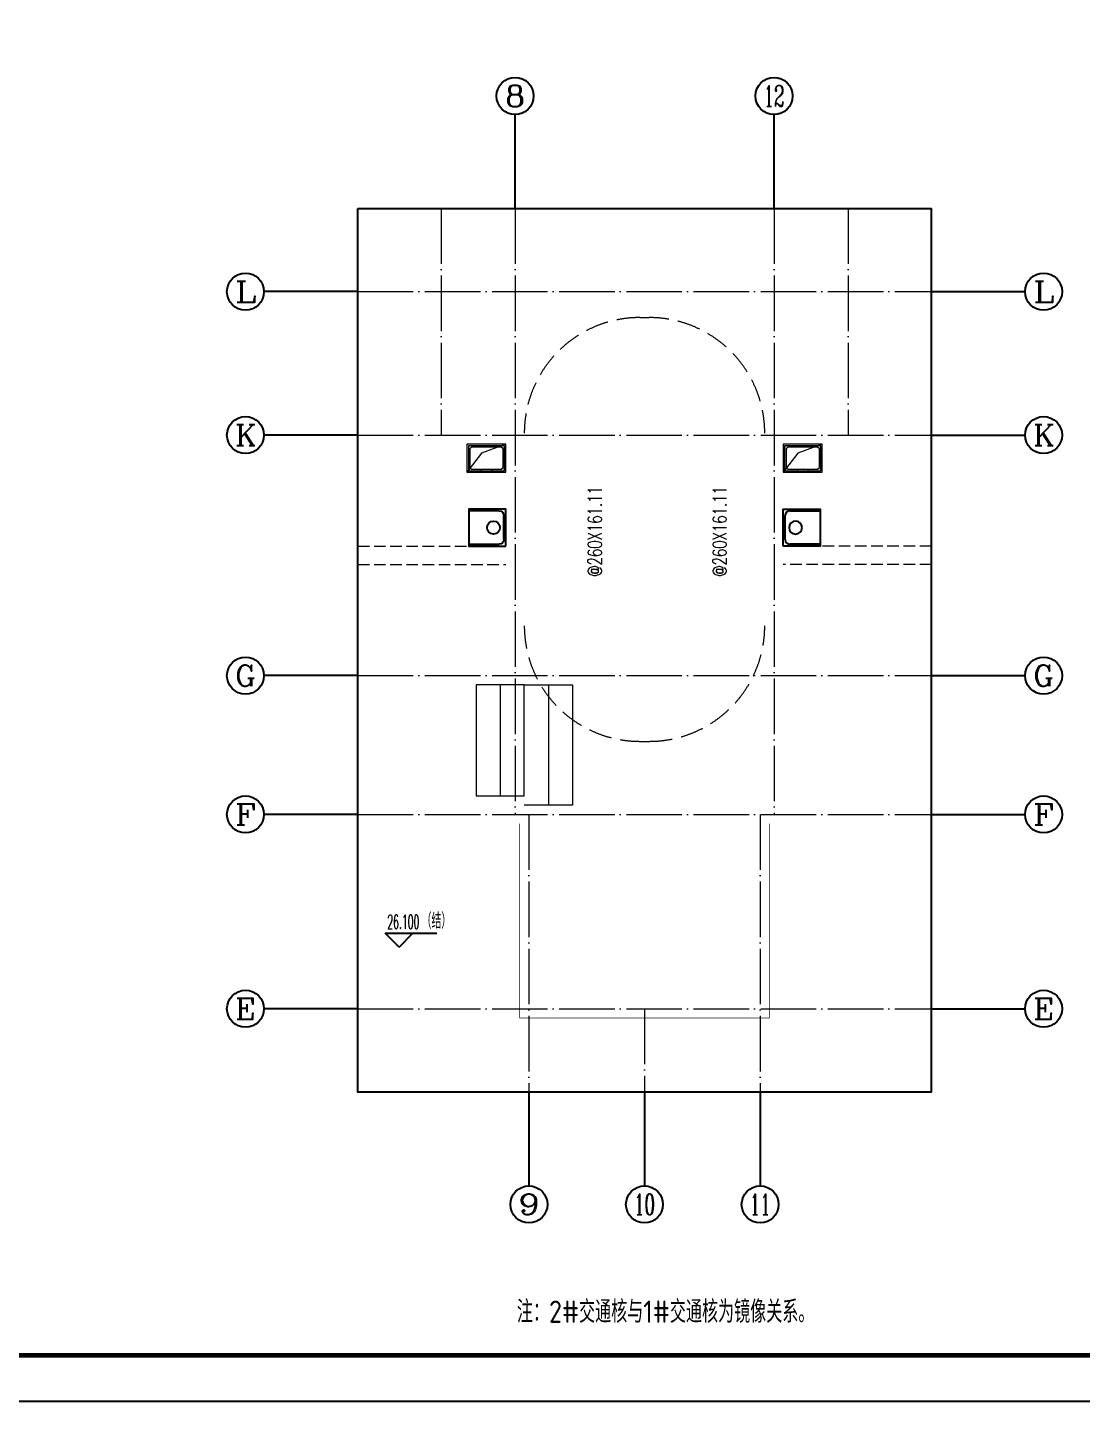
# Model space of a CAD drawing. Extents: x 27938 to 725830, y -209821 to 1628073.
# Drawn here: x 415055 to 426452, y -4910 to 9940 of the extents above; entities that cross this region are included whole.
import ezdxf
from ezdxf.enums import TextEntityAlignment as Align

# ---------------------------------------------------------------- set-up
doc = ezdxf.new("R2010")
doc.units = 0
doc.header["$LTSCALE"] = 1000
doc.header["$MEASUREMENT"] = 0
doc.linetypes.add('DASH', pattern=[0.35, 0.25, -0.1])
doc.linetypes.add('DOTE', pattern=[2.42, 2, -0.2, 0.02, -0.2])
for name, color, linetype in [('$RECOVER_210609100354-0', 7, 'Continuous'), ('AXIS', 3, 'Continuous'), ('AXIS_TEXT', 4, 'Continuous'), ('DIM_ELEV', 3, 'Continuous'), ('PUB_TEXT', 4, 'Continuous'), ('图框', 140, 'Continuous'), ('管', 193, 'Continuous')]:
    doc.layers.add(name, color=color, linetype=linetype)
for name, color, linetype, lineweight in [('DOTE', 19, 'DOTE', 9), ('LVTRY', 1, 'Continuous', 13), ('PUB_HATCH', 8, 'Continuous', 9), ('STAIR', 2, 'Continuous', 18), ('WINDOW', 144, 'Continuous', 15), ('立面-洞口示意', 152, 'Continuous', 13)]:
    doc.layers.add(name, color=color, linetype=linetype, lineweight=lineweight)
doc.layers.add('yichutu', color=7, linetype='Continuous', true_color=0xffffff, plot=False)
doc.styles.add('_TCH_AXIS', font='COMPLEX', dxfattribs={"bigfont": 'GBCBIG'})
doc.styles.add('_TCH_DIM', font='SIMPLEX.shx', dxfattribs={"width": 0.7, "bigfont": 'GBCBIG.shx'})
doc.styles.add('COMPLEX', font='COMPLEX')
doc.styles.get("Standard").update_dxf_attribs({"font": 'gbenor.shx', "bigfont": 'gbcbig.shx'})

# ---------------------------------------------------------------- blocks, each defined once
blk = doc.blocks.new('A$C1BAD4CCC')
at = {"layer": 'PUB_HATCH'}
blk.add_hatch(color=256, dxfattribs=at).paths.add_polyline_path([(15, -15), (15, -285), (155, -285), (155, -270), (50, -270), (30, -250), (30, -50), (50, -30), (370, -30), (390, -50), (390, -250), (370, -270), (265, -270), (265, -285), (405, -285), (405, -15)])
at = {"layer": 'LVTRY', "color": 1}
for p, q in [((155, -270), (155, -285)), ((265, -270), (265, -285))]:
    blk.add_line(p, q, dxfattribs=at)
for points in [[(420, 0), (0, 0), (0, -300), (420, -300)], [(405, -15), (15, -15), (15, -285), (405, -285)], [(50, -270), (370, -270), (390, -250), (390, -50), (370, -30), (50, -30), (30, -50), (30, -250), (50, -270)]]:
    blk.add_lwpolyline(points, close=True, dxfattribs=at)
at = {"layer": '立面-洞口示意'}
blk.add_lwpolyline([(420, 0), (156, -94), (0, -300)], dxfattribs=at)
blk = doc.blocks.new('A$C3EB2330C')
at = {"layer": '管'}
for p, q in [((0, 380), (330, 380)), ((380, 330), (380, 70)), ((330, 20), (0, 20))]:
    blk.add_line(p, q, dxfattribs=at)
blk.add_lwpolyline([(400, 400), (400, 0), (0, 0), (0, 400)], close=True, dxfattribs=at)
for centre, start, end in [((330, 330), 0, 90), ((330, 70), 270, 360)]:
    blk.add_arc(centre, 50, start, end, dxfattribs=at)
blk.add_ellipse((267, 200), major_axis=(-49.5, -49.5), ratio=1, start_param=-0.785398, end_param=5.497787, dxfattribs=at)
blk = doc.blocks.new('yct-841-594-84100-59399.9999999999-100-1000.0')
at = {"layer": 'yichutu', "color": 7, "true_color": 0xffffff}
blk.add_lwpolyline([(0, 0), (0, 59400), (84100, 59400), (84100, 0)], close=True, dxfattribs=at)
blk = doc.blocks.new('_AXISO')
blk.add_circle((0, 0), 0.5)
at = {"layer": 'AXIS_TEXT', "style": 'COMPLEX', "width": 1.041667}
blk.add_attdef('A', text='', height=0.56, dxfattribs=at).set_placement((-0.25, -0.28), (0.25, -0.28), align=Align.FIT)
blk = doc.blocks.new('A$C4D993397')
at = {"layer": '图框'}
blk.add_lwpolyline([(0, 0), (42050, 0), (42050, -29700), (0, -29700)], close=True, dxfattribs=at)
blk.add_lwpolyline([(0, 0), (42050, 0), (42050, -29700), (0, -29700)], close=True, dxfattribs=at)
at = {"layer": '图框', "const_width": 50}
blk.add_lwpolyline([(41550, -29200), (41550, -500), (1250, -500), (1250, -29200)], close=True, dxfattribs=at)

msp = doc.modelspace()

# ---------------------------------------------------------------- linework, layer by layer
at = {"layer": '$RECOVER_210609100354-0', "color": 30, "const_width": 8}
msp.add_lwpolyline([(420377.2, 1335), (420377.2, -765), (423077.2, -765), (423077.2, 1335)], dxfattribs=at)
msp.add_lwpolyline([(418627.2, 7985), (424827.2, 7985), (424827.2, -1565), (418627.2, -1565)], close=True)
at = {"layer": 'AXIS'}
for p, q in [((420327.2, 7985), (420327.2, 8999.6)), ((423127.2, 7985), (423127.2, 8999.6)), ((418627.2, 7085), (417612.6, 7085)), ((424827.2, 7085), (425841.8, 7085)), ((418627.2, 5535), (417612.6, 5535)), ((424827.2, 5535), (425841.8, 5535)), ((418627.2, 2935), (417612.6, 2935)), ((424827.2, 2935), (425841.8, 2935)), ((418627.2, 1435), (417612.6, 1435)), ((424827.2, 1435), (425841.8, 1435)), ((418627.2, -665), (417612.6, -665)), ((424827.2, -665), (425841.8, -665)), ((420477.2, -1565), (420477.2, -2579.6)), ((421726.7, -1565), (421726.7, -2579.6)), ((422977.2, -1565), (422977.2, -2579.6))]:
    msp.add_line(p, q, dxfattribs=at)
at = {"layer": 'DIM_ELEV'}
for p, q in [((419073.7, 0.1), (418923.7, 150.1)), ((418923.7, 150.1), (419481.4, 150.1)), ((419073.7, 0.1), (419223.7, 150.1))]:
    msp.add_line(p, q, dxfattribs=at)
at = {"layer": 'DOTE', "linetype": 'DOTE', "ltscale": 0.3}
for p, q in [((419527.2, 7985), (419527.2, 5535)), ((420327.2, 7985), (420327.2, 1435)), ((423127.2, 7985), (423127.2, 1435)), ((423927.2, 7985), (423927.2, 5535)), ((418627.2, 7085), (424827.2, 7085)), ((418627.2, 5535), (424827.2, 5535)), ((418627.2, 2935), (424827.2, 2935)), ((418627.2, 1435), (424827.2, 1435)), ((420477.2, 1435), (420477.2, -1565)), ((422977.2, 1435), (422977.2, -1565)), ((418627.2, -665), (424827.2, -665)), ((421727.2, -665), (421727.2, -1565))]:
    msp.add_line(p, q, dxfattribs=at)
at = {"layer": 'STAIR'}
msp.add_line((420427.2, 1635), (420427.2, 2835), dxfattribs=at)
at = {"layer": 'STAIR', "color": 251, "linetype": 'DASH'}
for points in [[(420427.2, 5555, -0.4142136), (421677.2, 6805), (421777.2, 6805, -0.4142136), (423027.2, 5555)], [(420427.2, 3475, 0.4142136), (421677.2, 2225), (421777.2, 2225, 0.4142136), (423027.2, 3475)]]:
    msp.add_lwpolyline(points, format="xyb", dxfattribs=at)
at = {"layer": 'STAIR'}
for points in [[(420167.2, 2835), (419907.2, 2835), (419907.2, 1635), (420167.2, 1635)], [(420427.2, 2835), (420167.2, 2835), (420167.2, 1635), (420427.2, 1635)], [(420427.2, 2835), (420687.2, 2835), (420687.2, 1535), (420427.2, 1535)], [(420687.2, 2835), (420947.2, 2835), (420947.2, 1535), (420687.2, 1535)]]:
    msp.add_lwpolyline(points, dxfattribs=at)
at = {"layer": 'WINDOW', "linetype": 'DASH', "ltscale": 0.5}
for p, q in [((418627.2, 4335), (420227.2, 4335)), ((424827.2, 4335), (423227.2, 4335)), ((418627.2, 4135), (420227.2, 4135)), ((424827.2, 4135), (423227.2, 4135))]:
    msp.add_line(p, q, dxfattribs=at)

# ---------------------------------------------------------------- block references
for name, p in [('A$C4D993397', (394030.5, 24790.1)), ('A$C1BAD4CCC', (419807.2, 5435)), ('A$C1BAD4CCC', (423227.2, 5435))]:
    msp.add_blockref(name, p)
at = {"layer": 'AXIS'}
ref = msp.add_blockref('_AXISO', (420327.2, 9199.6), dxfattribs=dict(at, xscale=400, yscale=400, zscale=400))
ref.add_attrib('A', '8', dxfattribs={"layer": 'AXIS_TEXT', "height": 226.3, "style": '_TCH_AXIS', "width": 1.5}).set_placement((420214, 9086.5), (420440.3, 9086.5), align=Align.FIT)
ref = msp.add_blockref('_AXISO', (423127.2, 9199.6), dxfattribs=dict(at, xscale=400, yscale=400, zscale=400))
ref.add_attrib('A', '12', dxfattribs={"layer": 'AXIS_TEXT', "height": 226.27, "style": '_TCH_AXIS', "width": 0.724138}).set_placement((423014, 9086.5), (423240.3, 9086.5), align=Align.FIT)
ref = msp.add_blockref('_AXISO', (417412.6, 7085), dxfattribs=dict(at, xscale=400, yscale=400, zscale=400))
ref.add_attrib('A', 'L', dxfattribs={"layer": 'AXIS_TEXT', "height": 226.3, "style": '_TCH_AXIS', "width": 1.4}).set_placement((417299.4, 6971.9), (417525.7, 6971.9), align=Align.FIT)
ref = msp.add_blockref('_AXISO', (426041.8, 7085), dxfattribs=dict(at, xscale=400, yscale=400, zscale=400))
ref.add_attrib('A', 'L', dxfattribs={"layer": 'AXIS_TEXT', "height": 226.3, "style": '_TCH_AXIS', "width": 1.4}).set_placement((425928.7, 6971.9), (426154.9, 6971.9), align=Align.FIT)
ref = msp.add_blockref('_AXISO', (417412.6, 5535), dxfattribs=dict(at, xscale=400, yscale=400, zscale=400))
ref.add_attrib('A', 'K', dxfattribs={"layer": 'AXIS_TEXT', "height": 226.3, "style": '_TCH_AXIS', "width": 1.105263}).set_placement((417299.4, 5421.9), (417525.7, 5421.9), align=Align.FIT)
ref = msp.add_blockref('_AXISO', (426041.8, 5535), dxfattribs=dict(at, xscale=400, yscale=400, zscale=400))
ref.add_attrib('A', 'K', dxfattribs={"layer": 'AXIS_TEXT', "height": 226.3, "style": '_TCH_AXIS', "width": 1.105263}).set_placement((425928.7, 5421.9), (426154.9, 5421.9), align=Align.FIT)
ref = msp.add_blockref('_AXISO', (417412.6, 2935), dxfattribs=dict(at, xscale=400, yscale=400, zscale=400))
ref.add_attrib('A', 'G', dxfattribs={"layer": 'AXIS_TEXT', "height": 226.3, "style": '_TCH_AXIS', "width": 1.166667}).set_placement((417299.4, 2821.9), (417525.7, 2821.9), align=Align.FIT)
ref = msp.add_blockref('_AXISO', (426041.8, 2935), dxfattribs=dict(at, xscale=400, yscale=400, zscale=400))
ref.add_attrib('A', 'G', dxfattribs={"layer": 'AXIS_TEXT', "height": 226.3, "style": '_TCH_AXIS', "width": 1.166667}).set_placement((425928.7, 2821.9), (426154.9, 2821.9), align=Align.FIT)
ref = msp.add_blockref('_AXISO', (417412.6, 1435), dxfattribs=dict(at, xscale=400, yscale=400, zscale=400))
ref.add_attrib('A', 'F', dxfattribs={"layer": 'AXIS_TEXT', "height": 226.3, "style": '_TCH_AXIS', "width": 1.3125}).set_placement((417299.4, 1321.9), (417525.7, 1321.9), align=Align.FIT)
ref = msp.add_blockref('_AXISO', (426041.8, 1435), dxfattribs=dict(at, xscale=400, yscale=400, zscale=400))
ref.add_attrib('A', 'F', dxfattribs={"layer": 'AXIS_TEXT', "height": 226.3, "style": '_TCH_AXIS', "width": 1.3125}).set_placement((425928.7, 1321.9), (426154.9, 1321.9), align=Align.FIT)
ref = msp.add_blockref('_AXISO', (417412.6, -665), dxfattribs=dict(at, xscale=400, yscale=400, zscale=400))
ref.add_attrib('A', 'E', dxfattribs={"layer": 'AXIS_TEXT', "height": 226.3, "style": '_TCH_AXIS', "width": 1.3125}).set_placement((417299.4, -778.1), (417525.7, -778.1), align=Align.FIT)
ref = msp.add_blockref('_AXISO', (426041.8, -665), dxfattribs=dict(at, xscale=400, yscale=400, zscale=400))
ref.add_attrib('A', 'E', dxfattribs={"layer": 'AXIS_TEXT', "height": 226.3, "style": '_TCH_AXIS', "width": 1.3125}).set_placement((425928.7, -778.1), (426154.9, -778.1), align=Align.FIT)
ref = msp.add_blockref('_AXISO', (420477.2, -2779.6), dxfattribs=dict(at, xscale=400, yscale=400, zscale=400))
ref.add_attrib('A', '9', dxfattribs={"layer": 'AXIS_TEXT', "height": 226.3, "style": '_TCH_AXIS', "width": 1.5}).set_placement((420364, -2892.8), (420590.3, -2892.8), align=Align.FIT)
ref = msp.add_blockref('_AXISO', (421726.7, -2779.6), dxfattribs=dict(at, xscale=400, yscale=400, zscale=400))
ref.add_attrib('A', '10', dxfattribs={"layer": 'AXIS_TEXT', "height": 226.27, "style": '_TCH_AXIS', "width": 0.724138}).set_placement((421613.6, -2892.8), (421839.8, -2892.8), align=Align.FIT)
ref = msp.add_blockref('_AXISO', (422977.2, -2779.6), dxfattribs=dict(at, xscale=400, yscale=400, zscale=400))
ref.add_attrib('A', '11', dxfattribs={"layer": 'AXIS_TEXT', "height": 226.27, "style": '_TCH_AXIS', "width": 0.875}).set_placement((422864, -2892.8), (423090.3, -2892.8), align=Align.FIT)
at = {"layer": 'yichutu', "xscale": 0.5, "yscale": 0.5, "zscale": 0.5}
msp.add_blockref('yct-841-594-84100-59399.9999999999-100-1000.0', (394030.5, -4909.9), dxfattribs=at)
at = {"layer": '管', "xscale": -1, "rotation": 180}
msp.add_blockref('A$C3EB2330C', (419827.2, 4735), dxfattribs=at)
at = {"layer": '管', "rotation": 180}
msp.add_blockref('A$C3EB2330C', (423627.2, 4735), dxfattribs=at)

# ---------------------------------------------------------------- texts
at = {"layer": 'DIM_ELEV', "color": 7, "style": '_TCH_DIM'}
for s, height, width, p in [('26.100', 148.75, 0.494118, (418946.3, 200.2)), ('（结）', 168.79, 0.7, (419317.3, 200.2))]:
    msp.add_text(s, height=height, dxfattribs=dict(at, width=width)).set_placement(p)
at = {"layer": 'PUB_TEXT', "color": 7, "style": '_TCH_DIM', "width": 0.705882}
for p in [(421263.8, 4005.6), (422613.8, 4005.6)]:
    msp.add_text('@260X161.11', height=148.75, rotation=90, dxfattribs=at).set_placement(p)
at = {"layer": 'PUB_TEXT', "color": 1}
msp.add_text('注：2#交通核与1#交通核为镜像关系。', height=241.135, dxfattribs=at).set_placement((420347.1, -4059.6))

doc.saveas('drawing.dxf')
